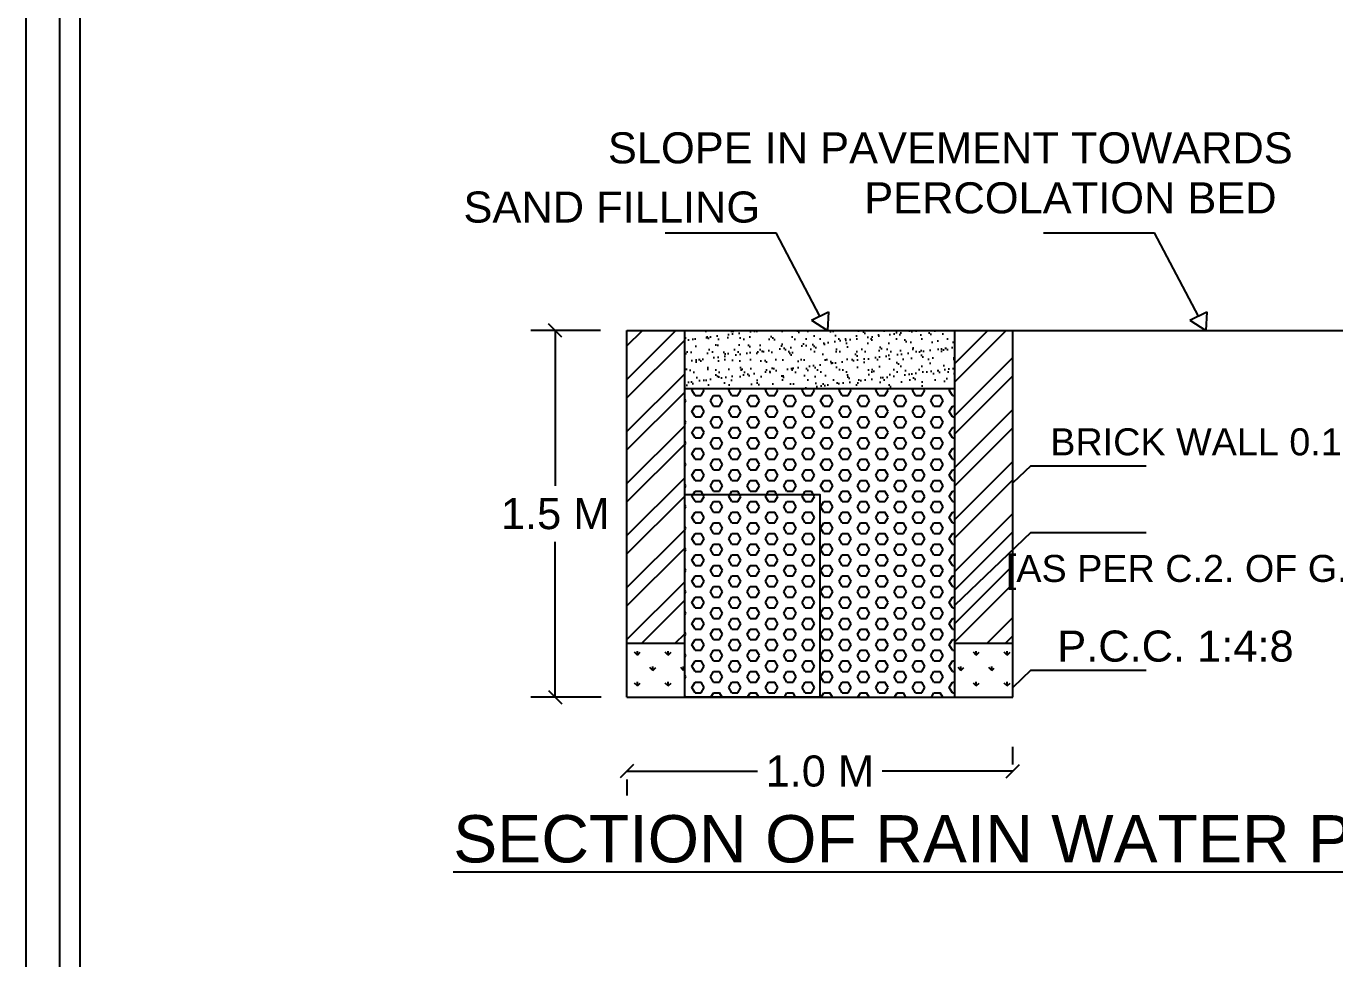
# Model space of a CAD drawing. Header units: metres. Extents: x 9436 to 9850, y -3407 to -3224.
# Drawn here: x 9478.36 to 9488.04, y -3249.25 to -3242.35 of the extents above; entities that cross this region are included whole.
import ezdxf

# ---------------------------------------------------------------- set-up
doc = ezdxf.new("R2010")
doc.units = ezdxf.units.M
doc.header["$MEASUREMENT"] = 0
doc.layers.add('FLOOR-STILT', color=7, linetype='Continuous')
doc.layers.add('SHEET_1', color=7, linetype='Continuous')
doc.styles.get("Standard").update_dxf_attribs({"font": 'arial.ttf'})
doc.dimstyles.new('STANDARD_WS', dxfattribs={"dimtxt": 0.18, "dimasz": 0.18, "dimexe": 0.18, "dimexo": 0.0625, "dimgap": 0.09, "dimtad": 0, "dimtih": 1, "dimtoh": 1, "dimdec": 4, "dimzin": 0, "dimdsep": 46, "dimtxsty": 'Standard', "dimcen": 0.09, "dimadec": 0, "dimazin": 0, "dimtfac": 1, "dimtdec": 4, "dimtofl": 0, "dimtmove": 0, "dimatfit": 3, "dimfxl": 0, "dimtolj": 1, "dimtzin": 0, "dimarcsym": 0})

# ---------------------------------------------------------------- blocks, each defined once
blk = doc.blocks.new('_Oblique')
at = {"color": 0, "linetype": 'ByBlock', "lineweight": -2}
blk.add_line((-0.5, -0.5), (0.5, 0.5), dxfattribs=at)
blk = doc.blocks.new('*D16')
at = {"color": 0, "lineweight": -2}
for p, q in [((9482.6096, -3244.6019), (9482.0929, -3244.6019)), ((9482.2729, -3244.6019), (9482.2729, -3245.7518)), ((9482.2729, -3247.3166), (9482.2729, -3246.1667)), ((9482.6124, -3247.3166), (9482.0929, -3247.3166))]:
    blk.add_line(p, q, dxfattribs=at)
at = {"layer": 'Defpoints', "color": 0}
for p in [(9482.2729, -3244.6019), (9482.6721, -3244.6019), (9482.6749, -3247.3166)]:
    blk.add_point(p, dxfattribs=at)
at = {"color": 0, "lineweight": -2, "xscale": 0.1, "yscale": 0.1, "zscale": 0.1}
for p, rotation in [((9482.2729, -3244.6019), 90), ((9482.2729, -3247.3166), 270)]:
    blk.add_blockref('_Oblique', p, dxfattribs=dict(at, rotation=rotation))
at = {"color": 7, "insert": (9482.2729, -3245.9592), "char_height": 0.23, "attachment_point": 5}
blk.add_mtext('\\A1;1.5 M', dxfattribs=at)
blk = doc.blocks.new('*D17')
at = {"color": 0, "lineweight": -2}
for p, q in [((9485.661, -3247.814), (9485.661, -3247.6845)), ((9482.8035, -3247.8645), (9483.7701, -3247.8645)), ((9485.661, -3247.8645), (9484.6944, -3247.8645)), ((9482.8035, -3247.9258), (9482.8035, -3248.0445))]:
    blk.add_line(p, q, dxfattribs=at)
at = {"layer": 'Defpoints', "color": 0}
for p in [(9482.8035, -3247.8633), (9485.661, -3247.8645), (9485.661, -3247.8765)]:
    blk.add_point(p, dxfattribs=at)
at = {"color": 0, "lineweight": -2, "xscale": 0.1, "yscale": 0.1, "zscale": 0.1, "rotation": 180}
blk.add_blockref('_Oblique', (9482.8035, -3247.8645), dxfattribs=at)
at = {"color": 0, "lineweight": -2, "xscale": 0.1, "yscale": 0.1, "zscale": 0.1}
blk.add_blockref('_Oblique', (9485.661, -3247.8645), dxfattribs=at)
at = {"color": 7, "insert": (9484.2322, -3247.8645), "char_height": 0.23, "attachment_point": 5}
blk.add_mtext('\\A1;1.0 M', dxfattribs=at)

msp = doc.modelspace()

# ---------------------------------------------------------------- hatches: boundary and pattern name
h = msp.add_hatch()
h.set_pattern_fill('STEEL', scale=0.085725, style=0)
h.set_pattern_definition([(45, (9407.03893, -3253.50605), (-0.192458, 0.192458), []), (45, (9407.03893, -3253.36996), (-0.192458, 0.192458), [])])
h.paths.add_polyline_path([(9485.52967, -3245.94513), (9485.57582, -3245.92208), (9485.57582, -3245.9462), (9485.66097, -3245.9462), (9485.66097, -3244.60194), (9485.23235, -3244.60194), (9485.23235, -3246.91651), (9485.66097, -3246.91651), (9485.66097, -3245.9462), (9485.57582, -3245.9462), (9485.57582, -3245.97395)])
h.paths.add_polyline_path([(9483.2321, -3244.60194), (9482.80347, -3244.60194), (9482.80347, -3246.91651), (9483.2321, -3246.91651)])
h = msp.add_hatch()
h.set_pattern_fill('AR-SAND', scale=0.002381, style=0)
h.set_pattern_definition([(37.5, (9459.90107, -3245.24056), (-0.00381007, 0.11654148), [0, -0.09193526, 0, -0.10282233, 0, -0.09828605]), (7.5, (9459.90107, -3245.24056), (0.1070427, 0.1706939), [0, -0.04959666, 0, -0.0828627, 0, -0.03175396]), (327.5, (9459.82667, -3245.24056), (0.188355, 0.00034223), [0, -0.03024186, 0, -0.1088707, 0, -0.14213676]), (317.5, (9459.82667, -3245.24056), (0.1818218, 0.053085), [0, -0.01512093, 0, -0.0713708, 0, -0.08165303])])
h.paths.add_polyline_path([(9485.23235, -3245.03056), (9485.23235, -3244.60194), (9483.2321, -3244.60194), (9483.2321, -3245.03056)])
h = msp.add_hatch()
h.set_pattern_fill('HEX', scale=0.014287, style=0)
h.set_pattern_definition([(0, (9459.90107, -3245.24056), (0, 0.07857065), [0.0453628, -0.0907256]), (120, (9459.90107, -3245.24056), (-0.06804418, -0.03928532), [0.0453628, -0.0907256]), (60, (9459.94643, -3245.24056), (-0.06804418, 0.03928532), [0.0453628, -0.0907256])])
h.paths.add_polyline_path([(9485.23235, -3245.03056), (9483.2321, -3245.03056), (9483.2321, -3247.31656), (9485.23235, -3247.31656)])
h = msp.add_hatch()
h.set_pattern_fill('GRASS', scale=0.00635, style=0)
h.set_pattern_definition([(90, (9407.03893, -3253.50605), (-0.11404913, 0.11404913), [0.03024186, -0.1978564]), (45, (9407.03893, -3253.50605), (-0.1140492, 0.1140492), [0.03024186, -0.13104807]), (135, (9407.03893, -3253.50605), (-0.1140492, -0.1140492), [0.03024186, -0.13104807])])
h.paths.add_polyline_path([(9482.80347, -3247.31656), (9483.2321, -3247.31656), (9483.2321, -3246.91651), (9482.80347, -3246.91651)])
h.paths.add_polyline_path([(9485.23235, -3247.31656), (9485.66097, -3247.31656), (9485.66097, -3247.10011), (9485.56481, -3247.10011), (9485.56481, -3247.1279), (9485.51865, -3247.09908), (9485.56481, -3247.07603), (9485.56481, -3247.10011), (9485.66097, -3247.10011), (9485.66097, -3246.91651), (9485.23235, -3246.91651)])

# ---------------------------------------------------------------- linework, layer by layer
at = {"color": 7}
for p, q in [((9483.08756, -3243.87809), (9483.9083, -3243.87809)), ((9484.23311, -3244.4954), (9483.9083, -3243.87809)), ((9485.88936, -3243.87809), (9486.7101, -3243.87809)), ((9487.03491, -3244.4954), (9486.7101, -3243.87809)), ((9484.16972, -3244.52647), (9484.29649, -3244.46432)), ((9484.29649, -3244.46432), (9484.28905, -3244.60194)), ((9486.97152, -3244.52647), (9487.09829, -3244.46432)), ((9487.09829, -3244.46432), (9487.09085, -3244.60194)), ((9484.16972, -3244.52647), (9484.28905, -3244.60194)), ((9486.97152, -3244.52647), (9487.09085, -3244.60194)), ((9482.80347, -3244.60194), (9488.46701, -3244.60194)), ((9482.80347, -3247.31656), (9482.80347, -3244.60194)), ((9483.2321, -3247.31656), (9483.2321, -3244.60194)), ((9485.23235, -3247.31656), (9485.23235, -3244.60194)), ((9485.66097, -3247.31656), (9485.66097, -3244.60194)), ((9483.2321, -3245.03056), (9485.23235, -3245.03056)), ((9485.79403, -3245.60311), (9485.66097, -3245.73077)), ((9485.79403, -3245.60311), (9486.64752, -3245.60311)), ((9485.79403, -3246.09734), (9485.23235, -3246.63624)), ((9485.79403, -3246.09734), (9486.64752, -3246.09734)), ((9482.80347, -3246.91651), (9483.2321, -3246.91651)), ((9485.23235, -3246.91651), (9485.66097, -3246.91651)), ((9485.79403, -3247.11759), (9485.66097, -3247.24525)), ((9485.79403, -3247.11759), (9486.64752, -3247.11759)), ((9482.80347, -3247.31656), (9485.66097, -3247.31656))]:
    msp.add_line(p, q, dxfattribs=at)
for points in [[(9478.60672, -3228.79209), (9593.84473, -3228.79209), (9593.84473, -3320.06153), (9478.60672, -3320.06153)], [(9478.75672, -3228.94209), (9593.69473, -3228.94209), (9593.69473, -3319.91153), (9478.75672, -3319.91153)]]:
    msp.add_lwpolyline(points, close=True, dxfattribs=at)
at = {"layer": 'FLOOR-STILT', "color": 7}
msp.add_lwpolyline([(9483.2321, -3247.31656), (9483.2321, -3245.81656), (9484.2321, -3245.81656), (9484.2321, -3247.31656)], close=True, dxfattribs=at)
at = {"layer": 'SHEET_1', "color": 6}
msp.add_lwpolyline([(9478.35672, -3228.54209), (9594.09473, -3228.54209), (9594.09473, -3320.31153), (9478.35672, -3320.31153)], close=True, dxfattribs=at)

# ---------------------------------------------------------------- texts
at = {"color": 7}
for s, height, p in [('SLOPE IN PAVEMENT TOWARDS', 0.23, (9482.66353, -3243.36503)), (' PERCOLATION BED', 0.23, (9484.47199, -3243.73511)), ('SAND FILLING', 0.23, (9481.59422, -3243.80335)), ('BRICK WALL 0.12M THICK WITH C.M. 1:6', 0.2, (9485.93823, -3245.52626)), ('[AS PER C.2. OF G.O.(MS) NO:138 DATED 11.10.02]', 0.2, (9485.60943, -3246.46333)), ('P.C.C. 1:4:8', 0.23, (9485.99011, -3247.05335)), ('%%uSECTION OF RAIN WATER PERCOLATION BED', 0.35, (9481.51808, -3248.53969))]:
    msp.add_text(s, height=height, dxfattribs=at).set_placement(p)

# ---------------------------------------------------------------- dimensions: what is measured, and where the dimension line sits
dim = msp.add_linear_dim(base=(9482.27292, -3244.60194), p1=(9482.6749, -3247.31656), p2=(9482.67205, -3244.60194), angle=90, text='1.5 M', dimstyle='STANDARD_WS', override={"dimtxt": 0.23, "dimasz": 0.1, "dimdec": 2, "dimblk1": 'OBLIQUE', "dimblk2": 'OBLIQUE', "dimsah": 1, "dimclrt": 7}, dxfattribs=at)
dim.commit()
dim.dimension.update_dxf_attribs({"geometry": '*D16', "text_midpoint": (9482.27292, -3245.95925)})
dim = msp.add_linear_dim(base=(9485.66097, -3247.86451), p1=(9482.80347, -3247.8633), p2=(9485.66097, -3247.87652), text='1.0 M', dimstyle='STANDARD_WS', override={"dimtxt": 0.23, "dimasz": 0.1, "dimdec": 2, "dimblk1": 'OBLIQUE', "dimblk2": 'OBLIQUE', "dimsah": 1, "dimclrt": 7}, dxfattribs=at)
dim.commit()
dim.dimension.update_dxf_attribs({"geometry": '*D17', "text_midpoint": (9484.23222, -3247.86451)})

doc.saveas('drawing.dxf')
